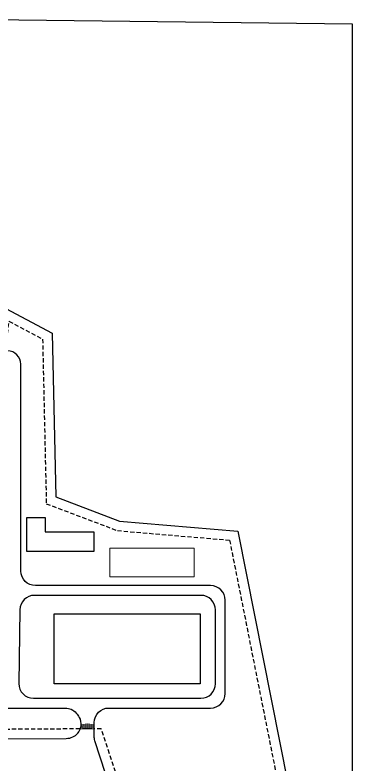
# Model space of a CAD drawing. Header units: metres. Extents: x -13 to 19722, y -15306 to 10704.
# Drawn here: x 17893 to 18240, y -13021 to -12251 of the extents above; entities that cross this region are included whole.
import ezdxf

# ---------------------------------------------------------------- set-up
doc = ezdxf.new("R2010")
doc.units = ezdxf.units.M
doc.header["$LTSCALE"] = 35
doc.header["$MEASUREMENT"] = 0
doc.linetypes.add('HIDDEN2', pattern=[0.1875, 0.125, -0.0625])
doc.layers.get('0').update_dxf_attribs({"linetype": 'CONTINUOUS'})
doc.layers.add('brop', color=252, linetype='CONTINUOUS')
doc.layers.add('hidden 1', color=154, linetype='HIDDEN2')
doc.layers.add('LEADER TEXT', color=146, linetype='CONTINUOUS', lineweight=20)

msp = doc.modelspace()

# ---------------------------------------------------------------- linework, layer by layer
at = {"ltscale": 5}
for p, q in [((17905.3148, -12766.79088), (17924.30707, -12766.79088)), ((17905.3148, -12801.79088), (17905.3148, -12766.79088)), ((17924.30707, -12766.79088), (17924.30707, -12781.79088)), ((17924.30707, -12781.79088), (17974.30707, -12781.79088)), ((17974.30707, -12781.79088), (17974.30707, -12801.79088)), ((17974.30707, -12801.79088), (17905.3148, -12801.79088)), ((17933.58559, -12866.07257), (18083.58559, -12866.07257)), ((17933.58559, -12938.03213), (17933.58559, -12866.07257)), ((18083.58559, -12866.07257), (18083.58559, -12938.03213)), ((18083.58559, -12938.03213), (17933.58559, -12938.03213))]:
    msp.add_line(p, q, dxfattribs=at)
msp.add_lwpolyline([(17468.23214, -13440.67728), (17468.23214, -12250.63421), (18239.6838, -12259.7808), (18239.6838, -13449.82387)], close=True)
at = {"layer": 'brop'}
for points in [[(17557.16436, -12589.55786), (17531.47774, -12412.46983), (17586.86625, -12399.60754), (17655.41312, -12458.86449), (17715.80697, -12460.96534), (17705.65607, -12549.14958), (17876.75178, -12567.33709), (17878.65195, -12549.46159), (17931.51323, -12577.46232), (17935.29808, -12745.7983), (18000.74774, -12770.60511), (18122.15914, -12780.87924), (18174.04212, -13041.60658), (18008.33446, -13097.22776), (17975.45734, -12996.32901, -0.078911646), (17974.71932, -12991.68185), (17974.71932, -12977.7111, -0.414213562), (17989.71932, -12962.7111), (18094.30707, -12962.7111)], [(18109.30707, -12947.7111), (18109.30707, -12851.94704, 0.414213562), (18094.30707, -12836.94704), (17914.3148, -12836.94704, -0.414213562), (17899.3148, -12821.94704), (17899.3148, -12609.55235)], [(17881.86005, -12962.7111), (17944.93855, -12962.7111, -0.216785949), (17956.24658, -12967.85572, -0.060231174), (17959.26987, -12972.30775, -0.295460234), (17957.66907, -12988.53328, -0.006685499), (17957.36193, -12988.90825, -0.219610922), (17945.98232, -12994.24862), (17855.5364, -12994.8296, -0.44746237), (17840.52384, -12978.24666), (17840.788, -12975.75793, -0.387647338), (17855.9172, -12962.34269), (17881.86005, -12962.7111, 0.007100116), (17882.28603, -12962.7111, -0.007100116)]]:
    msp.add_lwpolyline(points, format="xyb", dxfattribs=at)
msp.add_lwpolyline([(18084.30707, -12846.94704), (17913.29402, -12846.94704, 0.41006057), (17898.29553, -12861.73404), (17897.21961, -12937.49811, 0.418378786), (17912.21809, -12952.7111), (18084.30707, -12952.7111, 0.414213562), (18099.30707, -12937.7111), (18099.30707, -12861.94704, 0.414213562)], format="xyb", close=True, dxfattribs=at)
for centre, radius, start, end in [((17885.3148, -12609.55235), 14, 0, 88.97457988), ((18094.30707, -12947.7111), 15, 270, 0)]:
    msp.add_arc(centre, radius, start, end, dxfattribs=at)
at = {"layer": 'hidden 1'}
for points in [[(17695.01449, -12554.14958), (17694.56813, -12558.02727), (17885.63871, -12578.33811), (17887.03343, -12565.21756), (17921.64764, -12583.55278), (17925.45209, -12752.76065), (17998.51115, -12780.45159), (18113.81969, -12790.20928), (18162.51683, -13034.92684), (18014.7168, -13084.53718), (17981.96314, -12984.01729), (17974.71932, -12984.06382)], [(17960.09041, -12984.15779), (17857.52736, -12984.8166), (17860.36444, -12962.40584)]]:
    msp.add_lwpolyline(points, dxfattribs=at)
at = {"layer": 'LEADER TEXT', "ltscale": 5}
for p, q in [((17990.586, -12827.98019), (17990.586, -12798.46771)), ((18077.41751, -12798.46771), (17990.586, -12798.46771)), ((18077.41751, -12827.98019), (18077.41751, -12798.46771)), ((17990.586, -12827.98019), (18077.41751, -12827.98019)), ((17960.09041, -12984.15779), (17967.83875, -12983.108)), ((17960.09041, -12984.15779), (17974.71932, -12984.06382)), ((17960.40363, -12983.15576), (17967.83233, -12982.10802)), ((17960.64199, -12982.15421), (17967.8259, -12981.10804)), ((17960.80917, -12981.15311), (17967.80064, -12980.10818)), ((17960.90767, -12980.15246), (17967.81306, -12979.10808)), ((17974.68121, -12981.06401), (17967.80064, -12980.10818)), ((17974.69362, -12980.06391), (17967.81306, -12979.10808)), ((17974.70647, -12982.06386), (17967.8259, -12981.10804)), ((17974.71289, -12983.06384), (17967.83233, -12982.10802)), ((17974.71932, -12984.06382), (17967.83875, -12983.108))]:
    msp.add_line(p, q, dxfattribs=at)

doc.saveas('drawing.dxf')
